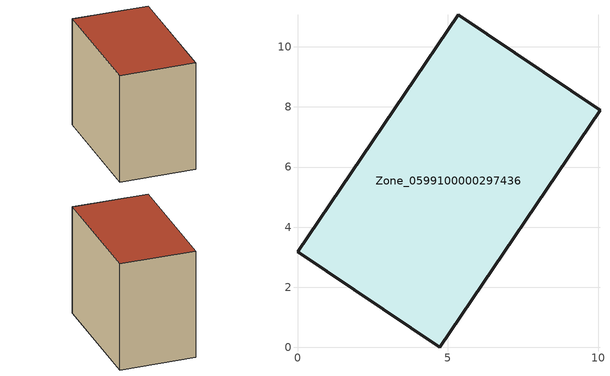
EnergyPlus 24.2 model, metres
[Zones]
Zone_0599100000297436
 floor ground (C_G): 10.06,7.89 4.73,0 0,3.19 5.34,11.07 z1.55
 wall outside (C_F): 4.73,0 10.06,7.89 5.34,11.07 0,3.19 4.73,0 z1.55:9.91
 roof outside (C_R): 5.34,11.07 0,3.19 4.73,0 10.06,7.89 z9.91
[BUILDING]
Pand.0599100000297436: North Axis=0; Terrain=City; Loads Convergence Tolerance Value=0.04; Temperature Convergence Tolerance Value=0.4; Solar Distribution=FullExterior; Maximum Number of Warmup Days=25; Minimum Number of Warmup Days=1
[Site:Location]
Rotterdam.The.Hague.AP_ZH_NLD Design_Conditions: Latitude=51.96; Longitude=4.45; Time Zone=1; Elevation=-4.5
[SITE:GROUNDTEMPERATURE:BUILDINGSURFACE]
18, 18, 18, 18, 18, 18, 18, 18, 18, 18, 18, 18
[MATERIAL] Thermal Absorptance=0.9; Solar Absorptance=0.7; Visible Absorptance=0.7
Name | Roughness | Thickness | Conductivity | Density | Specific Heat
G.TI.1975-1991 | MediumSmooth | 0.15 | 0.288461 | 540 | 1210
F.TI.1975-1991 | Rough | 0.3 | 0.230769 | 1920 | 840
R.TI.1975-1991 | MediumRough | 0.2 | 0.153846 | 1500 | 1000
[CONSTRUCTION]
C_G: G.TI.1975-1991
C_F: F.TI.1975-1991
C_R: R.TI.1975-1991
[ZONE]
Zone_0599100000297436: Type=1; Multiplier=1; Ceiling Height=Autocalculate; Volume=Autocalculate; Floor Area=autocalculate; Part of Total Floor Area=Yes
[ZONEINFILTRATION:DESIGNFLOWRATE]
Infil_Zone_0599100000297436: Zone or ZoneList or Space or SpaceList=Zone_0599100000297436; Schedule=AlwaysOn; Design Flow Rate Calculation Method=Flow/Area; Flow Rate per Floor Area=0.003; Constant Term Coefficient=1; Temperature Term Coefficient=0; Velocity Term Coefficient=0; Velocity Squared Term Coefficient=0
[HVACTEMPLATE:ZONE:IDEALLOADSAIRSYSTEM]
Zone_0599100000297436: Maximum Heating Supply Air Temperature=50; Minimum Cooling Supply Air Temperature=13; Maximum Heating Supply Air Humidity Ratio=0.0156; Minimum Cooling Supply Air Humidity Ratio=0.0077; Heating Limit=NoLimit; Cooling Limit=NoLimit; Dehumidification Control Type=ConstantSensibleHeatRatio; Cooling Sensible Heat Ratio=0.7; Dehumidification Setpoint=60; Humidification Control Type=None; Humidification Setpoint=30; Outdoor Air Method=None; Outdoor Air Flow Rate per Person=0.00944; Outdoor Air Flow Rate per Zone Floor Area=0; Outdoor Air Flow Rate per Zone=0; Demand Controlled Ventilation Type=None; Outdoor Air Economizer Type=NoEconomizer; Heat Recovery Type=None; Sensible Heat Recovery Effectiveness=0.7; Latent Heat Recovery Effectiveness=0.65
[ZONECONTROL:THERMOSTAT]
ThermostatControl_Zone_0599100000297436: Zone or ZoneList=Zone_0599100000297436; Control Type Schedule=DualSetpointControlType; Control 1=Thermostat_Zone_0599100000297436; Temperature Difference Between Cutout And Setpoint=0
[THERMOSTATSETPOINT:DUALSETPOINT]
Thermostat_Zone_0599100000297436: Heating Setpoint Temperature Schedule=HeatingSetpoint_Zone_0599100000297436; Cooling Setpoint Temperature Schedule=CoolingSetpoint_Zone_0599100000297436
[SCHEDULE:COMPACT]
HeatingSetpoint_Zone_0599100000297436: Through: 12/31, For: AllDays, Until: 24:00, 21
CoolingSetpoint_Zone_0599100000297436: Through: 12/31, For: AllDays, Until: 24:00, 24
DualSetpointControlType: Through: 12/31, For: AllDays, Until: 24:00, 4
AlwaysOn: Through: 12/31, For: AllDays, Until: 24:00, 1
